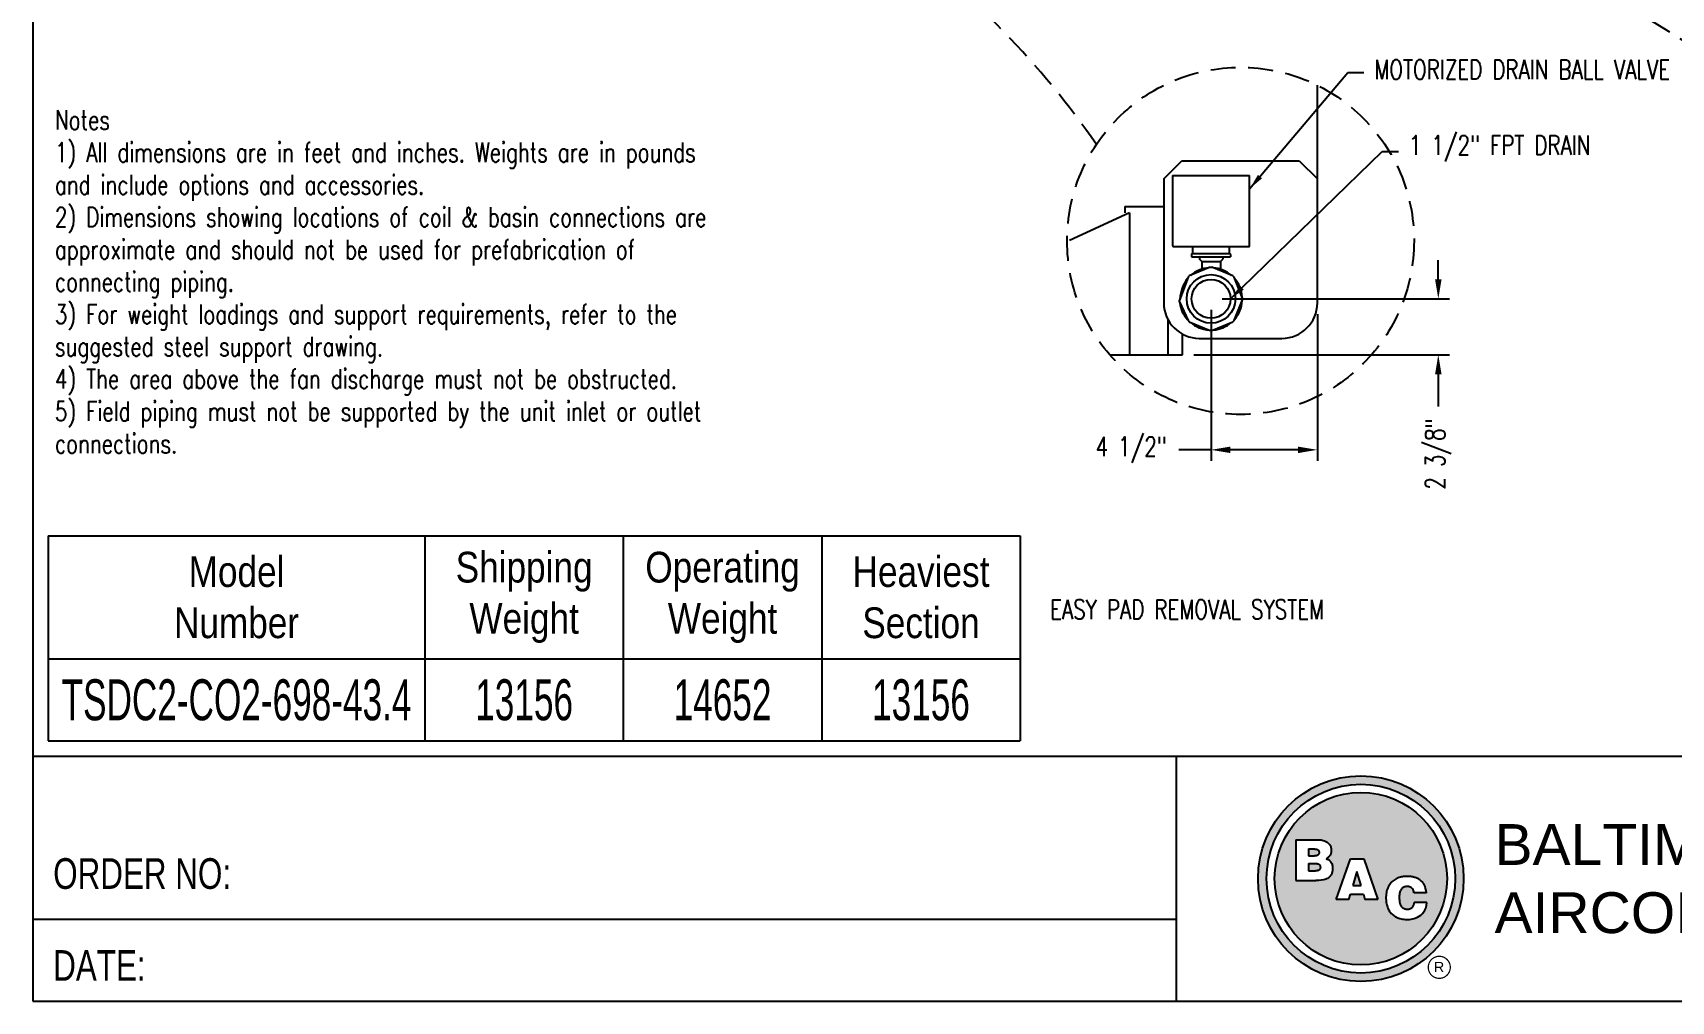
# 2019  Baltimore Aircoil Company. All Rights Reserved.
# Model space of a CAD drawing. Header units: millimetres. Extents: x 17891 to 32328, y 18593 to 29476.
# Drawn here: x 17891.5 to 18307.6, y 18593.2 to 18839.1 of the extents above; entities that cross this region are included whole.
import ezdxf
from ezdxf.enums import TextEntityAlignment as Align

# ---------------------------------------------------------------- set-up
doc = ezdxf.new("R2010")
doc.units = ezdxf.units.MM
doc.header["$LTSCALE"] = 5
doc.linetypes.add('HIDDEN', pattern=[9.525, 6.35, -3.175])
for name, color, linetype in [('PAD-REMOVAL', 3, 'Continuous'), ('RECIRCULATION-CONTROL', 3, 'Continuous'), ('TEXT', 4, 'Continuous')]:
    doc.layers.add(name, color=color, linetype=linetype)
doc.styles.add('BAC', font='swissk.ttf')
doc.styles.add('BACtblk', font='swisscl.ttf')
doc.styles.add('BACtblkBold', font='swissck.ttf')
doc.styles.add('SUBMITTAL', font='romans.shx', dxfattribs={"width": 0.75})
doc.styles.add('SUBTTF', font='ARIALN.TTF')
doc.dimstyles.new('SUBMITTAL', dxfattribs={"dimtxt": 0.09375, "dimasz": 0.09375, "dimexe": 0.03125, "dimexo": 0.0625, "dimgap": 0.0625, "dimtad": 0, "dimdec": 4, "dimzin": 4, "dimdsep": 46, "dimlunit": 4, "dimtxsty": 'SUBMITTAL', "dimcen": 0.09375, "dimclre": 6, "dimadec": 0, "dimazin": 0, "dimtfac": 1, "dimtdec": 0, "dimtofl": 0, "dimtmove": 0, "dimatfit": 3, "dimfxl": 0, "dimfrac": 2, "dimtolj": 1, "dimtzin": 4, "dimarcsym": 0})

# ---------------------------------------------------------------- blocks, each defined once
blk = doc.blocks.new('BORDER')
for p, q in [((0, 1), (0, 0)), ((0, 0), (1, 0))]:
    blk.add_line(p, q)
blk = doc.blocks.new('model weights')
for p, q in [((3, 43), (3, 3)), ((3, 43), (192.92, 43)), ((76.62, 43), (76.62, 3)), ((115.38, 43), (115.38, 3)), ((154.15, 43), (154.15, 3)), ((192.92, 43), (192.92, 3)), ((3, 19), (192.92, 19)), ((3, 3), (192.92, 3))]:
    blk.add_line(p, q)
at = {"layer": 'TEXT', "char_height": 6, "attachment_point": 5, "style": 'SUBTTF'}
for s, insert, width in [('Model\\PNumber', (39.81, 31), 32.4424), ('Shipping\\PWeight', (96, 31), 52.9286), ('Operating\\PWeight', (134.77, 31), 52.9286), ('Heaviest\\PSection', (173.54, 31), 52.9286)]:
    blk.add_mtext(s, dxfattribs=dict(at, insert=insert, width=width))
at = {"layer": 'TEXT', "style": 'SUBTTF', "width": 0.75}
for tag, p in [('MODELNUM', (39.81, 11)), ('SHIPWEIGHT', (96, 11)), ('OPWEIGHT', (134.77, 11)), ('HVYWEIGHT', (173.54, 11))]:
    blk.add_attdef(tag, text='', height=8, dxfattribs=at).set_placement(p, align=Align.MIDDLE_CENTER)
blk = doc.blocks.new('*D12')
at = {"layer": 'RECIRCULATION-CONTROL', "color": 6, "lineweight": -2}
for p, q in [((18190.77, 18768.71), (18190.77, 18730.38)), ((18217.77, 18767.68), (18217.77, 18730.38))]:
    blk.add_line(p, q, dxfattribs=at)
at = {"layer": 'RECIRCULATION-CONTROL', "color": 3, "lineweight": -2}
for p, q in [((18190.77, 18733.2), (18182.55, 18733.2)), ((18212.84, 18733.2), (18195.7, 18733.2))]:
    blk.add_line(p, q, dxfattribs=at)
at = {"layer": 'RECIRCULATION-CONTROL', "color": 3}
for points in [[(18195.7, 18734.02), (18195.7, 18732.37), (18190.77, 18733.2)], [(18212.84, 18734.02), (18212.84, 18732.37), (18217.77, 18733.2)]]:
    blk.add_solid(points, dxfattribs=at)
at = {"layer": 'RECIRCULATION-CONTROL', "color": 3, "insert": (18170.49, 18733.2), "char_height": 4.929, "attachment_point": 5, "style": 'SUBMITTAL'}
blk.add_mtext('\\A1;4 1/2"', dxfattribs=at)
blk = doc.blocks.new('*D13')
at = {"layer": 'RECIRCULATION-CONTROL', "color": 3, "lineweight": -2}
for p, q in [((18248.48, 18776.46), (18248.48, 18781.39)), ((18248.48, 18752.4), (18248.48, 18744.19))]:
    blk.add_line(p, q, dxfattribs=at)
at = {"layer": 'RECIRCULATION-CONTROL', "color": 6, "lineweight": -2}
for p, q in [((18193.58, 18771.53), (18251.3, 18771.53)), ((18186.35, 18757.33), (18251.3, 18757.33))]:
    blk.add_line(p, q, dxfattribs=at)
at = {"layer": 'RECIRCULATION-CONTROL', "color": 3}
for points in [[(18247.66, 18776.46), (18249.3, 18776.46), (18248.48, 18771.53)], [(18247.66, 18752.4), (18249.3, 18752.4), (18248.48, 18757.33)]]:
    blk.add_solid(points, dxfattribs=at)
at = {"layer": 'RECIRCULATION-CONTROL', "color": 3, "insert": (18248.48, 18732.13), "char_height": 4.929, "attachment_point": 5, "rotation": 90, "style": 'SUBMITTAL'}
blk.add_mtext('\\A1;2 3/8"', dxfattribs=at)
blk = doc.blocks.new('bacstblk')
h = blk.add_hatch(color=150)
h.dxf.hatch_style = 1
h.paths.add_polyline_path([(3.7506, 0.375, 1), (4.3799, 0.375, 1)])
h.paths.add_polyline_path([(4.3539, 0.375, -1), (3.7765, 0.375, -1)], flags=16)
h.paths.add_polyline_path([(4.3291, 0.375, -1), (3.8014, 0.375, -1)], flags=0)
h.paths.add_polyline_path([(3.943, 0.4942), (3.9603, 0.4889), (3.9714, 0.4784), (3.9755, 0.4618), (3.9722, 0.4467), (3.9609, 0.436), (3.974, 0.427), (3.9786, 0.415), (3.9789, 0.3973), (3.9729, 0.3838), (3.9613, 0.374), (3.9476, 0.3704), (3.9345, 0.3692), (3.8665, 0.3692), (3.8665, 0.4942)], flags=0)
h.paths.add_polyline_path([(4.0335, 0.4361), (4.0742, 0.4361), (4.1177, 0.3111), (4.0779, 0.3111), (4.0731, 0.3277), (4.0333, 0.3277), (4.0286, 0.3111), (3.9895, 0.3111)], flags=0)
h.paths.add_polyline_path([(4.1681, 0.3721), (4.1826, 0.3792), (4.1988, 0.3822), (4.2152, 0.3818), (4.233, 0.3787), (4.246, 0.3717), (4.2575, 0.3605), (4.2641, 0.3456), (4.266, 0.3315), (4.2275, 0.3315), (4.227, 0.3353), (4.2262, 0.3385), (4.2251, 0.3412), (4.2237, 0.3434), (4.2223, 0.3451), (4.2207, 0.3465), (4.2191, 0.3476), (4.2174, 0.3485), (4.2158, 0.3493), (4.2143, 0.3499), (4.2128, 0.3503), (4.2112, 0.3506), (4.2097, 0.3509), (4.2082, 0.351), (4.2066, 0.351), (4.205, 0.3509), (4.2033, 0.3507), (4.2016, 0.3504), (4.1999, 0.3501), (4.1982, 0.3496), (4.1965, 0.3489), (4.1949, 0.3482), (4.1933, 0.3472), (4.1919, 0.3461), (4.1905, 0.3449), (4.1893, 0.3434), (4.1882, 0.3418), (4.1873, 0.3401), (4.1864, 0.3384), (4.1856, 0.3365), (4.185, 0.3347), (4.1844, 0.3328), (4.184, 0.3309), (4.1836, 0.329), (4.1833, 0.3272), (4.1831, 0.3253), (4.183, 0.3234), (4.1829, 0.3216), (4.1828, 0.3197), (4.1828, 0.3178), (4.1828, 0.3158), (4.1829, 0.3139), (4.1829, 0.3119), (4.1831, 0.31), (4.1832, 0.308), (4.1834, 0.3061), (4.1837, 0.3043), (4.184, 0.3025), (4.1844, 0.3007), (4.1848, 0.299), (4.1853, 0.2974), (4.1859, 0.2959), (4.1865, 0.2944), (4.1872, 0.293), (4.188, 0.2917), (4.1889, 0.2904), (4.1899, 0.2893), (4.1909, 0.2882), (4.192, 0.2871), (4.1932, 0.2862), (4.1944, 0.2853), (4.1956, 0.2846), (4.1969, 0.2839), (4.1981, 0.2834), (4.1994, 0.2829), (4.2007, 0.2825), (4.2019, 0.2822), (4.2032, 0.282), (4.2045, 0.2819), (4.2057, 0.2818), (4.207, 0.2818), (4.2083, 0.2818), (4.2096, 0.2819), (4.211, 0.282), (4.2123, 0.2821), (4.2137, 0.2824), (4.2151, 0.2828), (4.2165, 0.2833), (4.2179, 0.284), (4.2194, 0.2848), (4.2209, 0.2858), (4.2224, 0.2871), (4.2239, 0.2886), (4.2252, 0.2905), (4.2264, 0.2927), (4.2274, 0.2954), (4.2282, 0.2986), (4.2286, 0.3024), (4.2667, 0.3024), (4.2652, 0.2888), (4.2582, 0.2721), (4.2446, 0.26), (4.229, 0.2531), (4.2146, 0.2503), (4.1987, 0.2502), (4.1812, 0.2537), (4.1655, 0.2618), (4.1537, 0.2735), (4.1468, 0.2865), (4.1431, 0.3002), (4.1418, 0.3168), (4.1433, 0.3339), (4.1484, 0.3494), (4.1569, 0.3625)], flags=0)
h = blk.add_hatch(color=150)
h.dxf.hatch_style = 1
h.paths.add_polyline_path([(3.8014, 0.375, 1), (4.3291, 0.375, 1)])
h.paths.add_polyline_path([(4.0742, 0.4361), (4.1177, 0.3111), (4.0779, 0.3111), (4.0731, 0.3277), (4.0333, 0.3277), (4.0286, 0.3111), (3.9895, 0.3111), (4.0335, 0.4361)], flags=16)
h.paths.add_polyline_path([(3.974, 0.427), (3.9786, 0.415), (3.9789, 0.3973), (3.9729, 0.3838), (3.9613, 0.374), (3.9476, 0.3704), (3.9345, 0.3692), (3.8665, 0.3692), (3.8665, 0.4942), (3.943, 0.4942), (3.9603, 0.4889), (3.9714, 0.4784), (3.9755, 0.4618), (3.9722, 0.4467), (3.9609, 0.436)], flags=16)
h.paths.add_polyline_path([(4.266, 0.3315), (4.2275, 0.3315), (4.227, 0.3353), (4.2262, 0.3385), (4.2251, 0.3412), (4.2237, 0.3434), (4.2223, 0.3451), (4.2207, 0.3465), (4.2191, 0.3476), (4.2174, 0.3485), (4.2158, 0.3493), (4.2143, 0.3499), (4.2128, 0.3503), (4.2112, 0.3506), (4.2097, 0.3509), (4.2082, 0.351), (4.2066, 0.351), (4.205, 0.3509), (4.2033, 0.3507), (4.2016, 0.3504), (4.1999, 0.3501), (4.1982, 0.3496), (4.1965, 0.3489), (4.1949, 0.3482), (4.1933, 0.3472), (4.1919, 0.3461), (4.1905, 0.3449), (4.1893, 0.3434), (4.1882, 0.3418), (4.1873, 0.3401), (4.1864, 0.3384), (4.1856, 0.3365), (4.185, 0.3347), (4.1844, 0.3328), (4.184, 0.3309), (4.1836, 0.329), (4.1833, 0.3272), (4.1831, 0.3253), (4.183, 0.3234), (4.1829, 0.3216), (4.1828, 0.3197), (4.1828, 0.3178), (4.1828, 0.3158), (4.1829, 0.3139), (4.1829, 0.3119), (4.1831, 0.31), (4.1832, 0.308), (4.1834, 0.3061), (4.1837, 0.3043), (4.184, 0.3025), (4.1844, 0.3007), (4.1848, 0.299), (4.1853, 0.2974), (4.1859, 0.2959), (4.1865, 0.2944), (4.1872, 0.293), (4.188, 0.2917), (4.1889, 0.2904), (4.1899, 0.2893), (4.1909, 0.2882), (4.192, 0.2871), (4.1932, 0.2862), (4.1944, 0.2853), (4.1956, 0.2846), (4.1969, 0.2839), (4.1981, 0.2834), (4.1994, 0.2829), (4.2007, 0.2825), (4.2019, 0.2822), (4.2032, 0.282), (4.2045, 0.2819), (4.2057, 0.2818), (4.207, 0.2818), (4.2083, 0.2818), (4.2096, 0.2819), (4.211, 0.282), (4.2123, 0.2821), (4.2137, 0.2824), (4.2151, 0.2828), (4.2165, 0.2833), (4.2179, 0.284), (4.2194, 0.2848), (4.2209, 0.2858), (4.2224, 0.2871), (4.2239, 0.2886), (4.2252, 0.2905), (4.2264, 0.2927), (4.2274, 0.2954), (4.2282, 0.2986), (4.2286, 0.3024), (4.2667, 0.3024), (4.2652, 0.2888), (4.2582, 0.2721), (4.2446, 0.26), (4.229, 0.2531), (4.2146, 0.2503), (4.1987, 0.2502), (4.1812, 0.2537), (4.1655, 0.2618), (4.1537, 0.2735), (4.1468, 0.2865), (4.1431, 0.3002), (4.1418, 0.3168), (4.1433, 0.3339), (4.1484, 0.3494), (4.1569, 0.3625), (4.1681, 0.3721), (4.1826, 0.3792), (4.1988, 0.3822), (4.2152, 0.3818), (4.233, 0.3787), (4.246, 0.3717), (4.2575, 0.3605), (4.2641, 0.3456)], flags=16)
h = blk.add_hatch(color=150)
h.dxf.hatch_style = 1
h.paths.add_polyline_path([(3.9339, 0.4471), (3.9348, 0.4479), (3.9355, 0.4488), (3.936, 0.4497), (3.9364, 0.4506), (3.9368, 0.4515), (3.937, 0.4524), (3.9372, 0.4533), (3.9373, 0.4542), (3.9373, 0.4552), (3.9373, 0.4561), (3.9372, 0.457), (3.937, 0.458), (3.9368, 0.4589), (3.9365, 0.4598), (3.9362, 0.4606), (3.9358, 0.4615), (3.9352, 0.4622), (3.9346, 0.4629), (3.9339, 0.4635), (3.933, 0.464), (3.932, 0.4645), (3.9308, 0.4648), (3.9294, 0.4651), (3.9277, 0.4654), (3.9258, 0.4656), (3.9236, 0.4658), (3.921, 0.4659), (3.9054, 0.4659), (3.9054, 0.4445), (3.9237, 0.4445), (3.9267, 0.4447), (3.9292, 0.4452), (3.9312, 0.4457), (3.9327, 0.4464)])
h.paths.add_polyline_path([(3.9412, 0.4083), (3.9413, 0.4092), (3.9413, 0.4102), (3.9412, 0.4112), (3.9411, 0.4122), (3.941, 0.4132), (3.9407, 0.4142), (3.9403, 0.4152), (3.9398, 0.4161), (3.9393, 0.417), (3.9385, 0.4178), (3.9377, 0.4186), (3.9366, 0.4193), (3.9354, 0.42), (3.9339, 0.4205), (3.932, 0.4209), (3.9299, 0.4213), (3.9273, 0.4215), (3.9243, 0.4215), (3.9054, 0.4215), (3.9054, 0.3986), (3.9265, 0.3986), (3.9293, 0.3988), (3.9317, 0.3992), (3.9336, 0.3997), (3.9352, 0.4002), (3.9365, 0.4008), (3.9376, 0.4015), (3.9384, 0.4023), (3.9391, 0.403), (3.9396, 0.4038), (3.9401, 0.4047), (3.9405, 0.4055), (3.9408, 0.4064), (3.941, 0.4073)])
h.paths.add_polyline_path([(4.0534, 0.3968), (4.0405, 0.3539), (4.0658, 0.3539)])
for p, q in [((0, 0.75), (10, 0.75)), ((3.5, 0.75), (3.5, 0)), ((3.5, 0.25), (0, 0.25))]:
    blk.add_line(p, q)
at = {"color": 150}
for p, q in [((3.8665, 0.4942), (3.9302, 0.4942)), ((3.8665, 0.4942), (3.8665, 0.3692)), ((3.9054, 0.4659), (3.9054, 0.4445)), ((3.9054, 0.4659), (3.921, 0.4659)), ((3.9054, 0.4445), (3.9237, 0.4445)), ((3.9054, 0.4215), (3.9054, 0.3986)), ((3.9054, 0.4215), (3.9243, 0.4215)), ((3.9895, 0.3111), (4.0335, 0.4361)), ((4.0335, 0.4361), (4.0742, 0.4361)), ((4.0742, 0.4361), (4.1177, 0.3111)), ((3.8665, 0.3692), (3.9279, 0.3692)), ((3.9054, 0.3986), (3.9265, 0.3986)), ((4.0534, 0.3968), (4.0405, 0.3539)), ((4.0405, 0.3539), (4.0658, 0.3539)), ((4.0658, 0.3539), (4.0534, 0.3968)), ((4.0286, 0.3111), (3.9895, 0.3111)), ((4.0286, 0.3111), (4.0333, 0.3277)), ((4.0333, 0.3277), (4.0731, 0.3277)), ((4.0731, 0.3277), (4.0779, 0.3111)), ((4.1177, 0.3111), (4.0779, 0.3111)), ((4.266, 0.3315), (4.2275, 0.3315)), ((4.2667, 0.3024), (4.2286, 0.3024))]:
    blk.add_line(p, q, dxfattribs=at)
for points in [[(3.921, 0.4659), (3.9236, 0.4658), (3.9258, 0.4656), (3.9277, 0.4654), (3.9294, 0.4651), (3.9308, 0.4648), (3.932, 0.4645), (3.933, 0.464), (3.9339, 0.4635), (3.9346, 0.4629), (3.9352, 0.4622), (3.9358, 0.4615), (3.9362, 0.4606), (3.9365, 0.4598), (3.9368, 0.4589), (3.937, 0.458), (3.9372, 0.457), (3.9373, 0.4561), (3.9373, 0.4552), (3.9373, 0.4542), (3.9372, 0.4533), (3.937, 0.4524), (3.9368, 0.4515), (3.9364, 0.4506), (3.936, 0.4497), (3.9355, 0.4488), (3.9348, 0.4479), (3.9339, 0.4471), (3.9327, 0.4464), (3.9312, 0.4457), (3.9292, 0.4452), (3.9267, 0.4447), (3.9237, 0.4445)], [(3.9302, 0.4942), (3.9378, 0.494), (3.9442, 0.4933), (3.9498, 0.4922), (3.9544, 0.4907), (3.9584, 0.489), (3.9617, 0.4871), (3.9644, 0.4851), (3.9666, 0.4829), (3.9685, 0.4808), (3.97, 0.4786), (3.9713, 0.4764), (3.9722, 0.4742), (3.973, 0.4719), (3.9735, 0.4697), (3.9739, 0.4675), (3.9742, 0.4654), (3.9744, 0.4632), (3.9744, 0.4611), (3.9744, 0.459), (3.9743, 0.4569), (3.974, 0.4548), (3.9735, 0.4529), (3.9729, 0.4509), (3.9722, 0.449), (3.9712, 0.4471), (3.97, 0.4454), (3.9687, 0.4436), (3.9672, 0.442), (3.9655, 0.4404), (3.9637, 0.4389), (3.9617, 0.4374), (3.9595, 0.4361)], [(3.9243, 0.4215), (3.9273, 0.4215), (3.9299, 0.4213), (3.932, 0.4209), (3.9339, 0.4205), (3.9354, 0.42), (3.9366, 0.4193), (3.9377, 0.4186), (3.9385, 0.4178), (3.9393, 0.417), (3.9398, 0.4161), (3.9403, 0.4152), (3.9407, 0.4142), (3.941, 0.4132), (3.9411, 0.4122), (3.9412, 0.4112), (3.9413, 0.4102), (3.9413, 0.4092), (3.9412, 0.4083), (3.941, 0.4073), (3.9408, 0.4064), (3.9405, 0.4055), (3.9401, 0.4047), (3.9396, 0.4038), (3.9391, 0.403), (3.9384, 0.4023), (3.9376, 0.4015), (3.9365, 0.4008), (3.9352, 0.4002), (3.9336, 0.3997), (3.9317, 0.3992), (3.9293, 0.3988), (3.9265, 0.3986)], [(3.9595, 0.4361), (3.9648, 0.4333), (3.9689, 0.4305), (3.972, 0.4276), (3.9744, 0.4247), (3.976, 0.4218), (3.9771, 0.4188), (3.9778, 0.416), (3.9783, 0.4132), (3.9786, 0.4106), (3.9787, 0.408), (3.9787, 0.4056), (3.9787, 0.4033), (3.9785, 0.401), (3.9782, 0.3989), (3.9778, 0.3968), (3.9773, 0.3948), (3.9767, 0.3928), (3.976, 0.3909), (3.9752, 0.389), (3.9742, 0.3871), (3.973, 0.3852), (3.9716, 0.3834), (3.9699, 0.3815), (3.968, 0.3796), (3.9657, 0.3777), (3.963, 0.3758), (3.9596, 0.374), (3.9555, 0.3724), (3.9504, 0.3711), (3.9442, 0.3701), (3.9367, 0.3694), (3.9279, 0.3692)], [(4.266, 0.3315), (4.265, 0.339), (4.2636, 0.3453), (4.2619, 0.3507), (4.2598, 0.3552), (4.2576, 0.3591), (4.2553, 0.3623), (4.2528, 0.365), (4.2504, 0.3674), (4.2481, 0.3694), (4.2458, 0.3712), (4.2436, 0.3728), (4.2413, 0.3742), (4.2391, 0.3754), (4.2368, 0.3765), (4.2344, 0.3774), (4.2319, 0.3783), (4.2294, 0.379), (4.2267, 0.3797), (4.2239, 0.3803), (4.2211, 0.3808), (4.2181, 0.3812), (4.2151, 0.3816), (4.212, 0.3818), (4.2089, 0.382), (4.2058, 0.382), (4.2026, 0.382), (4.1994, 0.3818), (4.1962, 0.3815), (4.1929, 0.3811), (4.1896, 0.3805), (4.1863, 0.3797), (4.183, 0.3787), (4.1797, 0.3776), (4.1765, 0.3762), (4.1732, 0.3746), (4.1701, 0.3729), (4.167, 0.3709), (4.164, 0.3686), (4.1612, 0.3662), (4.1585, 0.3636), (4.156, 0.3607), (4.1537, 0.3576), (4.1516, 0.3543), (4.1497, 0.3509), (4.148, 0.3472), (4.1465, 0.3435), (4.1452, 0.3396), (4.1441, 0.3355), (4.1433, 0.3314), (4.1427, 0.3272), (4.1423, 0.3229), (4.1421, 0.3187), (4.1421, 0.3145), (4.1423, 0.3103), (4.1426, 0.3063), (4.1431, 0.3024), (4.1437, 0.2986), (4.1445, 0.295), (4.1454, 0.2916), (4.1465, 0.2883), (4.1477, 0.2852), (4.149, 0.2822), (4.1506, 0.2793), (4.1523, 0.2765), (4.1541, 0.2738), (4.1562, 0.2713), (4.1584, 0.2688), (4.1607, 0.2665), (4.1633, 0.2643), (4.1659, 0.2623), (4.1687, 0.2604), (4.1717, 0.2586), (4.1748, 0.257), (4.178, 0.2556), (4.1814, 0.2543), (4.185, 0.2532), (4.1887, 0.2522), (4.1925, 0.2514), (4.1965, 0.2509), (4.2007, 0.2504), (4.2051, 0.2502), (4.2096, 0.2502), (4.2142, 0.2505), (4.219, 0.2511), (4.2238, 0.2521), (4.2287, 0.2534), (4.2337, 0.2551), (4.2387, 0.2573), (4.2437, 0.2601), (4.2485, 0.2634), (4.2531, 0.2675), (4.2572, 0.2724), (4.2608, 0.2782), (4.2637, 0.2851), (4.2657, 0.2931), (4.2667, 0.3024)], [(4.2275, 0.3315), (4.227, 0.3353), (4.2262, 0.3385), (4.2251, 0.3412), (4.2237, 0.3434), (4.2223, 0.3451), (4.2207, 0.3465), (4.2191, 0.3476), (4.2174, 0.3485), (4.2158, 0.3493), (4.2143, 0.3499), (4.2128, 0.3503), (4.2112, 0.3506), (4.2097, 0.3509), (4.2082, 0.351), (4.2066, 0.351), (4.205, 0.3509), (4.2033, 0.3507), (4.2016, 0.3504), (4.1999, 0.3501), (4.1982, 0.3496), (4.1965, 0.3489), (4.1949, 0.3482), (4.1933, 0.3472), (4.1919, 0.3461), (4.1905, 0.3449), (4.1893, 0.3434), (4.1882, 0.3418), (4.1873, 0.3401), (4.1864, 0.3384), (4.1856, 0.3365), (4.185, 0.3347), (4.1844, 0.3328), (4.184, 0.3309), (4.1836, 0.329), (4.1833, 0.3272), (4.1831, 0.3253), (4.183, 0.3234), (4.1829, 0.3216), (4.1828, 0.3197), (4.1828, 0.3178), (4.1828, 0.3158), (4.1829, 0.3139), (4.1829, 0.3119), (4.1831, 0.31), (4.1832, 0.308), (4.1834, 0.3061), (4.1837, 0.3043), (4.184, 0.3025), (4.1844, 0.3007), (4.1848, 0.299), (4.1853, 0.2974), (4.1859, 0.2959), (4.1865, 0.2944), (4.1872, 0.293), (4.188, 0.2917), (4.1889, 0.2904), (4.1899, 0.2893), (4.1909, 0.2882), (4.192, 0.2871), (4.1932, 0.2862), (4.1944, 0.2853), (4.1956, 0.2846), (4.1969, 0.2839), (4.1981, 0.2834), (4.1994, 0.2829), (4.2007, 0.2825), (4.2019, 0.2822), (4.2032, 0.282), (4.2045, 0.2819), (4.2057, 0.2818), (4.207, 0.2818), (4.2083, 0.2818), (4.2096, 0.2819), (4.211, 0.282), (4.2123, 0.2821), (4.2137, 0.2824), (4.2151, 0.2828), (4.2165, 0.2833), (4.2179, 0.284), (4.2194, 0.2848), (4.2209, 0.2858), (4.2224, 0.2871), (4.2239, 0.2886), (4.2252, 0.2905), (4.2264, 0.2927), (4.2274, 0.2954), (4.2282, 0.2986), (4.2286, 0.3024)]]:
    blk.add_lwpolyline(points, dxfattribs=at)
for radius in [0.3147, 0.2887, 0.2639]:
    blk.add_circle((4.0652, 0.375), radius, dxfattribs=at)
at = {"layer": 'TEXT', "color": 150, "linetype": 'Continuous', "const_width": 0.00375}
blk.add_lwpolyline([(4.2715, 0.1037, 1), (4.339, 0.1037, 1)], format="xyb", close=True, dxfattribs=at)
at = {"layer": 'TEXT', "color": 150, "style": 'BAC'}
for s, p in [('BALTIMORE', (4.4744, 0.4169)), ('AIRCOIL COMPANY', (4.4744, 0.2084))]:
    blk.add_text(s, height=0.125, dxfattribs=at).set_placement(p)
at = {"layer": 'TEXT', "color": 4, "style": 'BACtblk'}
for s, p in [('ORDER NO:', (0.0625, 0.3438)), ('DATE:', (0.0625, 0.0625))]:
    blk.add_text(s, height=0.09375, dxfattribs=at).set_placement(p)
at = {"layer": 'TEXT', "color": 150, "linetype": 'Continuous', "style": 'BAC'}
blk.add_text('R', height=0.0312, dxfattribs=at).set_placement((4.2891, 0.0891))
at = {"layer": 'TEXT', "color": 4, "style": 'BACtblkBold'}
for tag, p in [('DESC', (0.0625, 0.5312)), ('ORDER', (0.9643, 0.3438)), ('DATE', (0.5402, 0.0625))]:
    blk.add_attdef(tag, p, '', height=0.125, dxfattribs=at)
for tag, height, p in [('MODEL1', 0.1094, (8.25, 0.5715)), ('MODEL2', 0.1094, (8.25, 0.384)), ('DWGNUM', 0.1406, (8.0938, 0.0312))]:
    blk.add_attdef(tag, text='', height=height, dxfattribs=at).set_placement(p, align=Align.CENTER)
blk.add_attdef('REV', text='', height=0.1562, dxfattribs=at).set_placement((9.8438, 0.1562), align=Align.MIDDLE)
at = {"layer": 'TEXT', "color": 4, "style": 'BACtblk', "flags": 1}
blk.add_attdef('DWGBY', (2.0402, 0.0625), '', height=0.0938, dxfattribs=at)

msp = doc.modelspace()

# ---------------------------------------------------------------- linework, layer by layer
at = {"layer": 'RECIRCULATION-CONTROL'}
for p, q in [((18217.7665, 18795.0113), (18217.7665, 18825.7571)), ((18178.7665, 18801.997), (18183.2665, 18806.497)), ((18213.2665, 18806.497), (18183.2665, 18806.497)), ((18213.2665, 18806.497), (18217.7665, 18801.997)), ((18178.7665, 18801.997), (18178.7665, 18770.497)), ((18180.9634, 18802.8876), (18180.9634, 18785.06)), ((18180.9634, 18802.8876), (18200.5697, 18802.8876)), ((18200.5697, 18785.06), (18200.5697, 18802.8876)), ((18217.7665, 18770.497), (18217.7665, 18801.997)), ((18168.8392, 18795.0113), (18168.8392, 18793.3359)), ((18168.8392, 18795.0113), (18178.7665, 18795.0113)), ((18170.0308, 18793.3339), (18154.7801, 18786.3369)), ((18170.0308, 18793.3339), (18170.0308, 18757.3339)), ((18181.1996, 18784.8238), (18200.3335, 18784.8238)), ((18185.8059, 18782.8159), (18185.8059, 18782.2254)), ((18185.8059, 18782.2254), (18195.7272, 18782.2254)), ((18195.6091, 18782.934), (18185.924, 18782.934)), ((18186.0421, 18784.8238), (18186.0421, 18782.934)), ((18187.8138, 18782.1073), (18187.6957, 18782.2254)), ((18187.8138, 18782.1073), (18187.8138, 18781.6348)), ((18188.4043, 18781.0443), (18187.8138, 18781.6348)), ((18188.4043, 18781.0443), (18193.1288, 18781.0443)), ((18188.4043, 18781.0443), (18188.4043, 18779.1676)), ((18193.1288, 18781.0443), (18193.7193, 18781.6348)), ((18193.1288, 18781.0443), (18193.1288, 18779.1676)), ((18193.7193, 18782.1073), (18193.8374, 18782.2254)), ((18193.7193, 18782.1073), (18193.7193, 18781.6348)), ((18195.491, 18782.934), (18195.491, 18784.8238)), ((18195.7272, 18782.8159), (18195.7272, 18782.2254)), ((18184.9359, 18777.0489), (18182.739, 18771.2231)), ((18184.9359, 18777.0489), (18185.0902, 18777.2032)), ((18185.0902, 18777.2032), (18185.2445, 18777.3575)), ((18190.5483, 18779.5544), (18185.2445, 18777.3575)), ((18190.5483, 18779.5544), (18190.9848, 18779.5544)), ((18196.2886, 18777.3575), (18190.9848, 18779.5544)), ((18196.2886, 18777.3575), (18196.4429, 18777.2032)), ((18196.4429, 18777.2032), (18196.5972, 18777.0489)), ((18198.7941, 18771.7451), (18196.5972, 18777.0489)), ((18182.739, 18770.7867), (18182.739, 18771.2231)), ((18182.739, 18770.7867), (18184.9359, 18766.0049)), ((18196.5972, 18766.0049), (18198.7941, 18771.3086)), ((18198.7941, 18771.7451), (18198.7941, 18771.3086)), ((18179.7808, 18766.3465), (18179.7808, 18757.3339)), ((18185.2445, 18765.6962), (18184.9359, 18766.0049)), ((18185.2445, 18765.6962), (18190.5483, 18763.4993)), ((18190.9848, 18763.4993), (18196.2886, 18765.6962)), ((18196.4429, 18765.8506), (18196.2886, 18765.6962)), ((18196.5972, 18766.0049), (18196.4429, 18765.8506)), ((18183.5308, 18757.3339), (18183.5308, 18762.5561)), ((18187.7665, 18761.497), (18208.7665, 18761.497)), ((18190.9848, 18763.4993), (18190.5483, 18763.4993)), ((18165.0201, 18757.3339), (18183.5308, 18757.3339))]:
    msp.add_line(p, q, dxfattribs=at)
at = {"layer": 'RECIRCULATION-CONTROL', "linetype": 'HIDDEN', "ltscale": 0.2}
msp.add_circle((18198.2665, 18786.247), 44.0602, dxfattribs=at)
at = {"layer": 'RECIRCULATION-CONTROL'}
for radius in [6.1772, 4.937]:
    msp.add_circle((18190.7665, 18771.5269), radius, dxfattribs=at)
at = {"layer": 'RECIRCULATION-CONTROL', "linetype": 'HIDDEN', "ltscale": 0.2}
for centre, radius, start, end in [((17973.5702, 18680.0326), 229.049, 34.800624, 71.684856), ((18054.1515, 18433.8393), 477.9433, 51.170754, 74.944221)]:
    msp.add_arc(centre, radius, start, end, dxfattribs=at)
at = {"layer": 'RECIRCULATION-CONTROL'}
for centre, radius, start, end in [((18181.1996, 18785.06), 0.2362, 180, 270), ((18185.924, 18782.8159), 0.1181, 90, 180), ((18195.6091, 18782.8159), 0.1181, 0, 90), ((18200.3335, 18785.06), 0.2362, 270, 0), ((18190.7665, 18771.5269), 7.9134, 93.898704, 131.101296), ((18187.9319, 18779.1676), 0.4724, 348.905425, 0), ((18190.7665, 18771.5269), 7.9134, 48.898704, 86.101296), ((18193.6012, 18779.1676), 0.4724, 180, 191.094578), ((18192.3226, 18770.9751), 9.4682, 142.575277, 176.561725), ((18190.7665, 18771.5269), 7.9134, 3.898704, 41.101296), ((18187.7665, 18770.497), 9, 180, 270), ((18189.3748, 18770.9784), 6.5234, 184.498074, 225.511767), ((18190.7665, 18771.5269), 7.9134, 318.898704, 356.101296), ((18208.7665, 18770.497), 9, 270, 0), ((18190.7665, 18771.5269), 7.9134, 228.898704, 266.101296), ((18190.7665, 18771.5269), 7.9134, 273.898704, 311.101296)]:
    msp.add_arc(centre, radius, start, end, dxfattribs=at)

# ---------------------------------------------------------------- block references
for name, xscale, yscale, zscale in [('BORDER', 829.7698563356048, 622.3273922517036, 829.7698563356048), ('bacstblk', 82.97698563356047, 82.97698563356047, 82.97698563356047)]:
    msp.add_blockref(name, (17891.493, 18593.206), dxfattribs=dict(xscale=xscale, yscale=yscale, zscale=zscale))
at = {"xscale": 1.3, "yscale": 1.3, "zscale": 1.3}
msp.add_blockref('model weights', (17891.493, 18655.4387), dxfattribs=at).add_auto_attribs({'OPWEIGHT': '14652', 'SHIPWEIGHT': '13156', 'MODELNUM': 'TSDC2-CO2-698-43.4', 'HVYWEIGHT': '13156'})

# ---------------------------------------------------------------- texts
at = {"layer": 'PAD-REMOVAL', "insert": (18149.8872, 18692.6905), "char_height": 4.930002, "width": 90.433797, "attachment_point": 4, "style": 'SUBMITTAL'}
msp.add_mtext('EASY PAD REMOVAL SYSTEM', dxfattribs=at)
at = {"layer": 'RECIRCULATION-CONTROL', "char_height": 4.93, "attachment_point": 4, "style": 'SUBMITTAL'}
for s, insert, width in [('MOTORIZED DRAIN BALL VALVE', (18232.2332, 18829.7388), 73.243292), ('1 1/2" FPT DRAIN', (18241.0162, 18809.7291), 70.594688)]:
    msp.add_mtext(s, dxfattribs=dict(at, insert=insert, width=width))
at = {"layer": 'TEXT', "color": 4, "insert": (17897.1216, 18819.426), "char_height": 4.93, "width": 185, "attachment_point": 1, "style": 'SUBMITTAL'}
msp.add_mtext('Notes\\P1) All dimensions are in feet and inches. Weights are in pounds and include options and accessories.\\P2) Dimensions showing locations of coil & basin connections are approximate and should not be used for prefabrication of connecting piping.\\P3) For weight loadings and support requirements, refer to the suggested steel support drawing.\\P4) The area above the fan discharge must not be obstructed.\\P5) Field piping must not be supported by the unit inlet or outlet connections.\\P', dxfattribs=at)

# ---------------------------------------------------------------- dimensions: what is measured, and where the dimension line sits
at = {"layer": 'RECIRCULATION-CONTROL', "color": 3}
dim = msp.add_linear_dim(base=(18248.4821797752, 18757.3338869129), p1=(18190.7665486092, 18771.5268869129), p2=(18183.5307625697, 18757.3338869129), angle=90, dimstyle='SUBMITTAL', override={"dimscale": 70.42, "dimtxt": 0.07, "dimasz": 0.07, "dimexe": 0.04, "dimexo": 0.04, "dimgap": 0.03125, "dimdec": 3, "dimlfac": 0.166667, "dimzin": 3, "dimclrd": 3, "dimclrt": 3, "dimtdec": 3, "dimtix": 1}, dxfattribs=at)
dim.commit()
dim.dimension.update_dxf_attribs({"geometry": '*D13', "text_midpoint": (18248.4821797752, 18732.1293952463), "dimtype": 160})
dim = msp.add_linear_dim(base=(18217.7665, 18733.1959), p1=(18190.7665, 18771.5269), p2=(18217.7665, 18770.497), dimstyle='SUBMITTAL', override={"dimscale": 70.42, "dimtxt": 0.07, "dimasz": 0.07, "dimexe": 0.04, "dimexo": 0.04, "dimgap": 0.03125, "dimdec": 3, "dimlfac": 0.166667, "dimzin": 3, "dimclrd": 3, "dimclrt": 3, "dimtdec": 3, "dimtix": 1}, dxfattribs=at)
dim.commit()
dim.dimension.update_dxf_attribs({"geometry": '*D12', "text_midpoint": (18170.4915, 18733.1959), "dimtype": 160})

# ---------------------------------------------------------------- leaders
at = {"layer": 'RECIRCULATION-CONTROL', "annotation_type": 0, "has_hookline": 1, "hookline_direction": 0}
for points, text_width in [([(18200.5697, 18799.4695), (18225.4859, 18828.9766), (18229.5585, 18828.9766)], 65.6746), ([(18195.7036, 18771.5269), (18234.2688, 18808.9668), (18238.3414, 18808.9668)], 51.765)]:
    msp.add_leader(points, dimstyle='SUBMITTAL', override={"dimscale": 58.18, "dimasz": 0.07, "dimgap": 0.03, "dimcen": 4.055284, "dimarcsym": 1}, dxfattribs=dict(at, text_width=text_width))

doc.saveas('drawing.dxf')
